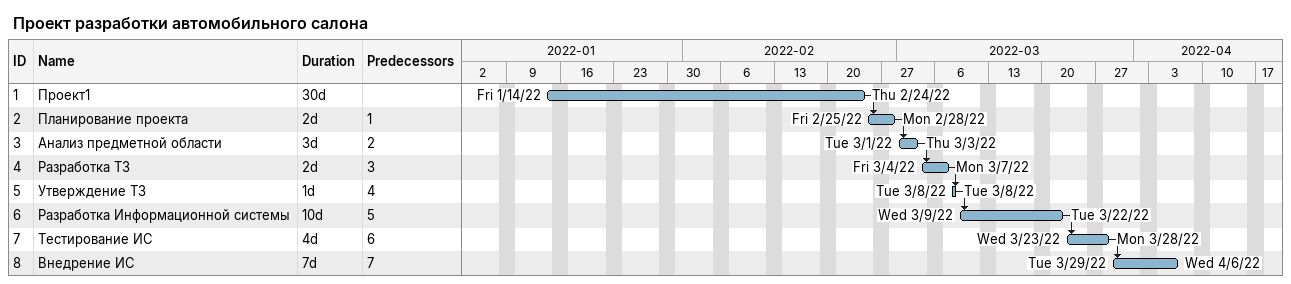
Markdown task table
Проект разработки автомобильного салона

| ID | Task | Duration | Start | Finish | Predecessors |
|---|---|---|---|---|---|
| 1 | Проект1 | 30d | 2022-01-14 | 2022-02-24 |  |
| 2 | Планирование проекта | 2d | 2022-02-25 | 2022-02-28 | 1 |
| 3 | Анализ предметной области | 3d | 2022-03-01 | 2022-03-03 | 2 |
| 4 | Разработка ТЗ | 2d | 2022-03-04 | 2022-03-07 | 3 |
| 5 | Утверждение ТЗ | 1d | 2022-03-08 | 2022-03-08 | 4 |
| 6 | Разработка Информационной системы | 10d | 2022-03-09 | 2022-03-22 | 5 |
| 7 | Тестирование ИС | 4d | 2022-03-23 | 2022-03-28 | 6 |
| 8 | Внедрение ИС | 7d | 2022-03-29 | 2022-04-06 | 7 |
